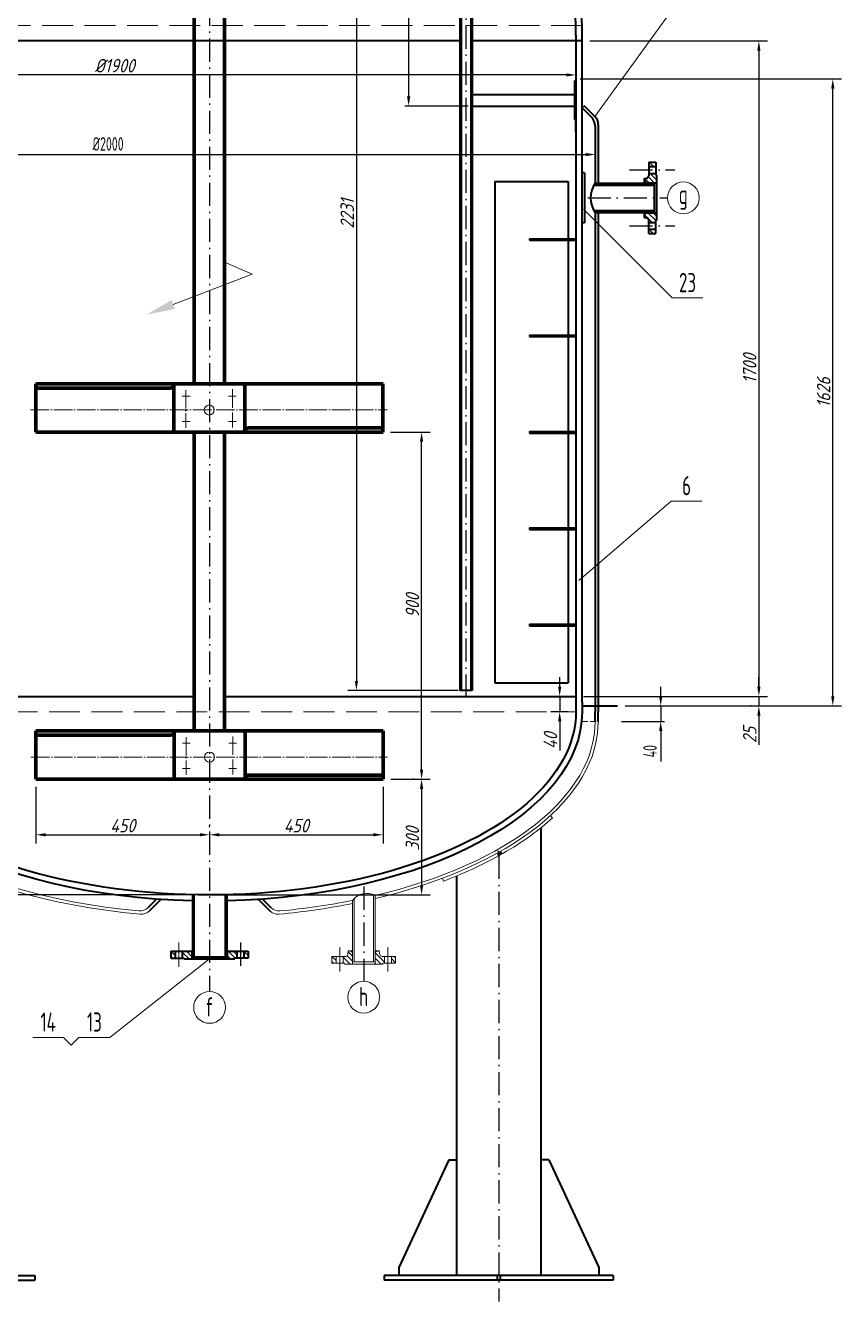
# Model space of a CAD drawing. Header units: millimetres. Extents: x -2933 to 3007, y -4590 to 3820.
# Drawn here: x -1399 to 717, y -1638 to 1671 of the extents above; entities that cross this region are included whole.
import ezdxf
from ezdxf.enums import TextEntityAlignment as Align

# ---------------------------------------------------------------- set-up
doc = ezdxf.new("R2010")
doc.units = ezdxf.units.MM
for name, pattern in [('ACAD_ISO02W100', [11, 8, -3]), ('ACAD_ISO04W100', [30, 24, -3, 0, -3]), ('ACAD_ISO10W100', [18.7, 12, -3, 0.7, -3])]:
    doc.linetypes.add(name, pattern=pattern)
for name, color, linetype, lineweight in [('中粗线', 3, 'Continuous', 35), ('标注', 7, 'Continuous', 18), ('粗实线', 4, 'Continuous', 70), ('细实线', 7, 'Continuous', 18), ('虚线', 2, 'ACAD_ISO02W100', 18)]:
    doc.layers.add(name, color=color, linetype=linetype, lineweight=lineweight)
doc.layers.add('点划线', color=1, linetype='ACAD_ISO04W100')
doc.styles.add('GB', font='gbeitc.shx', dxfattribs={"bigfont": 'gbcbig.shx'})
doc.styles.add('HGCAD', font='gbenor.shx', dxfattribs={"width": 0.75, "bigfont": 'gbcbig.shx'})
doc.dimstyles.new('GB$0', dxfattribs={"dimscale": 10, "dimtxt": 3.5, "dimasz": 2.5, "dimexe": 2.25, "dimexo": 2, "dimtad": 1, "dimdec": 0, "dimtxsty": 'GB', "dimcen": 2.5, "dimadec": 0, "dimazin": 0, "dimtfac": 1, "dimtdec": 0, "dimtmove": 0, "dimatfit": 3, "dimfxl": 0, "dimarcsym": 0})

# ---------------------------------------------------------------- blocks, each defined once
blk = doc.blocks.new('*D32')
at = {"layer": 'Defpoints', "color": 0, "ltscale": 10}
for p in [(-1871.4, 1543.2), (-1871.4, 1516.4), (28.6, 1516.4)]:
    blk.add_point(p, dxfattribs=at)
at = {"layer": '标注', "color": 0, "lineweight": -2, "ltscale": 10}
for p, q in [((-1871.4, 1536.4), (-1871.4, 1565.7)), ((28.6, 1536.4), (28.6, 1565.7)), ((3.6, 1543.2), (-1846.4, 1543.2))]:
    blk.add_line(p, q, dxfattribs=at)
at = {"layer": '标注', "color": 0, "ltscale": 10}
for points in [[(-1846.4, 1547.4), (-1846.4, 1539.1), (-1871.4, 1543.2)], [(3.6, 1547.4), (3.6, 1539.1), (28.6, 1543.2)]]:
    blk.add_solid(points, dxfattribs=at)
at = {"layer": '标注', "color": 0, "ltscale": 10, "insert": (-1167.3, 1567), "char_height": 35, "attachment_point": 5, "style": 'GB'}
blk.add_mtext('%%C1900', dxfattribs=at)
blk = doc.blocks.new('*D35')
at = {"layer": 'Defpoints', "color": 0, "ltscale": 10}
for p in [(19.4, 1532.9), (694.9, 1532.9), (136.6, -93.6)]:
    blk.add_point(p, dxfattribs=at)
at = {"layer": '标注', "color": 0, "lineweight": -2, "ltscale": 10}
for p, q in [((39.4, 1532.9), (717.4, 1532.9)), ((694.9, -68.6), (694.9, 1507.9)), ((156.6, -93.6), (717.4, -93.6))]:
    blk.add_line(p, q, dxfattribs=at)
at = {"layer": '标注', "color": 0, "ltscale": 10}
for points in [[(690.7, 1507.9), (699, 1507.9), (694.9, 1532.9)], [(690.7, -68.6), (699, -68.6), (694.9, -93.6)]]:
    blk.add_solid(points, dxfattribs=at)
at = {"layer": '标注', "color": 0, "ltscale": 10, "insert": (671.1, 719.6), "char_height": 35, "attachment_point": 5, "rotation": 90, "style": 'GB'}
blk.add_mtext('1626', dxfattribs=at)
blk = doc.blocks.new('*D49')
at = {"layer": 'Defpoints', "color": 0, "ltscale": 10}
for p in [(-2277.1, -583.6), (-921.4, -583.6), (-1968.4, -1582.5)]:
    blk.add_point(p, dxfattribs=at)
at = {"layer": '标注', "color": 0, "lineweight": -2, "ltscale": 10}
for p, q in [((-941.4, -583.6), (-2299.6, -583.6)), ((-2277.1, -1557.5), (-2277.1, -608.6)), ((-1988.4, -1582.5), (-2299.6, -1582.5))]:
    blk.add_line(p, q, dxfattribs=at)
at = {"layer": '标注', "color": 0, "ltscale": 10}
for points in [[(-2281.3, -608.6), (-2273, -608.6), (-2277.1, -583.6)], [(-2281.3, -1557.5), (-2273, -1557.5), (-2277.1, -1582.5)]]:
    blk.add_solid(points, dxfattribs=at)
at = {"layer": '标注', "color": 0, "ltscale": 10, "insert": (-2300.9, -1083.1), "char_height": 35, "attachment_point": 5, "rotation": 90, "style": 'GB'}
blk.add_mtext('1100', dxfattribs=at)
blk = doc.blocks.new('*D50')
at = {"layer": 'Defpoints', "color": 0, "ltscale": 10}
for p in [(-2277.1, 2196.9), (-921.4, 2196.9), (-2277.1, -583.6)]:
    blk.add_point(p, dxfattribs=at)
at = {"layer": '标注', "color": 0, "lineweight": -2, "ltscale": 10}
for p, q in [((-941.4, 2196.9), (-2299.6, 2196.9)), ((-2277.1, -558.6), (-2277.1, 2171.9)), ((-2297.1, -583.6), (-2299.6, -583.6))]:
    blk.add_line(p, q, dxfattribs=at)
at = {"layer": '标注', "color": 0, "ltscale": 10}
for points in [[(-2281.3, 2171.9), (-2273, 2171.9), (-2277.1, 2196.9)], [(-2281.3, -558.6), (-2273, -558.6), (-2277.1, -583.6)]]:
    blk.add_solid(points, dxfattribs=at)
at = {"layer": '标注', "color": 0, "ltscale": 10, "insert": (-2300.9, 806.6), "char_height": 35, "attachment_point": 5, "rotation": 90, "style": 'GB'}
blk.add_mtext('2781', dxfattribs=at)
blk = doc.blocks.new('*D51')
at = {"layer": 'Defpoints', "color": 0, "ltscale": 10}
for p in [(-921.4, 3502.4), (-2477, -1582.5), (-2112.8, -1582.5)]:
    blk.add_point(p, dxfattribs=at)
at = {"layer": '标注', "color": 0, "lineweight": -2, "ltscale": 10}
for p, q in [((-941.4, 3502.4), (-2499.5, 3502.4)), ((-2477, 3477.4), (-2477, -1557.5)), ((-2132.8, -1582.5), (-2499.5, -1582.5))]:
    blk.add_line(p, q, dxfattribs=at)
at = {"layer": '标注', "color": 0, "ltscale": 10}
for points in [[(-2481.2, 3477.4), (-2472.9, 3477.4), (-2477, 3502.4)], [(-2481.2, -1557.5), (-2472.9, -1557.5), (-2477, -1582.5)]]:
    blk.add_solid(points, dxfattribs=at)
at = {"layer": '标注', "color": 0, "ltscale": 10, "insert": (-2500.8, 959.9), "char_height": 35, "attachment_point": 5, "rotation": 90, "style": 'GB'}
blk.add_mtext('5085', dxfattribs=at)
blk = doc.blocks.new('*D127')
at = {"layer": 'Defpoints', "color": 0, "ltscale": 10}
for p in [(44.6, 1631.4), (28.6, -68.6), (503.2, -68.6)]:
    blk.add_point(p, dxfattribs=at)
at = {"layer": '标注', "color": 0, "lineweight": -2, "ltscale": 10}
for p, q in [((64.6, 1631.4), (525.7, 1631.4)), ((503.2, 1606.4), (503.2, -43.6)), ((48.6, -68.6), (525.7, -68.6))]:
    blk.add_line(p, q, dxfattribs=at)
at = {"layer": '标注', "color": 0, "ltscale": 10}
for points in [[(499.1, 1606.4), (507.4, 1606.4), (503.2, 1631.4)], [(499.1, -43.6), (507.4, -43.6), (503.2, -68.6)]]:
    blk.add_solid(points, dxfattribs=at)
at = {"layer": '标注', "color": 0, "ltscale": 10, "insert": (479.5, 781.4), "char_height": 35, "attachment_point": 5, "rotation": 90, "style": 'GB'}
blk.add_mtext('1700', dxfattribs=at)
blk = doc.blocks.new('*D128')
at = {"layer": 'Defpoints', "color": 0, "ltscale": 10}
for p in [(28.6, -68.6), (-13.4, -108.6), (28.6, -108.6)]:
    blk.add_point(p, dxfattribs=at)
at = {"layer": '标注', "color": 0, "lineweight": -2, "ltscale": 10}
for p, q in [((-13.4, -43.6), (-13.4, -18.6)), ((8.6, -68.6), (-35.9, -68.6)), ((-13.4, -68.6), (-13.4, -108.6)), ((8.6, -108.6), (-35.9, -108.6)), ((-13.4, -133.6), (-13.4, -209.1))]:
    blk.add_line(p, q, dxfattribs=at)
at = {"layer": '标注', "color": 0, "ltscale": 10}
for points in [[(-17.6, -43.6), (-9.2, -43.6), (-13.4, -68.6)], [(-17.6, -133.6), (-9.2, -133.6), (-13.4, -108.6)]]:
    blk.add_solid(points, dxfattribs=at)
at = {"layer": '标注', "color": 0, "ltscale": 10, "insert": (-37.2, -183.8), "char_height": 35, "attachment_point": 5, "rotation": 90, "style": 'GB'}
blk.add_mtext('40', dxfattribs=at)
blk = doc.blocks.new('*D129')
at = {"layer": 'Defpoints', "color": 0, "ltscale": 10}
for p in [(503.2, -68.6), (503.2, -93.6), (503.2, -93.6)]:
    blk.add_point(p, dxfattribs=at)
at = {"layer": '标注', "color": 0, "lineweight": -2, "ltscale": 10}
for p, q in [((503.2, -43.6), (503.2, -18.6)), ((483.2, -93.6), (480.7, -93.6)), ((503.2, -68.6), (503.2, -93.6)), ((523.2, -68.6), (525.7, -68.6)), ((503.2, -118.6), (503.2, -194.1))]:
    blk.add_line(p, q, dxfattribs=at)
at = {"layer": '标注', "color": 0, "ltscale": 10}
for points in [[(499.1, -43.6), (507.4, -43.6), (503.2, -68.6)], [(499.1, -118.6), (507.4, -118.6), (503.2, -93.6)]]:
    blk.add_solid(points, dxfattribs=at)
at = {"layer": '标注', "color": 0, "ltscale": 10, "insert": (479.5, -168.8), "char_height": 35, "attachment_point": 5, "rotation": 90, "style": 'GB'}
blk.add_mtext('25', dxfattribs=at)
blk = doc.blocks.new('*D130')
at = {"layer": 'Defpoints', "color": 0, "ltscale": 10}
for p in [(-471.5, -283.6), (-921.4, -583.6), (-371.5, -583.6)]:
    blk.add_point(p, dxfattribs=at)
at = {"layer": '标注', "color": 0, "lineweight": -2, "ltscale": 10}
for p, q in [((-451.5, -283.6), (-349, -283.6)), ((-371.5, -308.6), (-371.5, -558.6)), ((-901.4, -583.6), (-349, -583.6))]:
    blk.add_line(p, q, dxfattribs=at)
at = {"layer": '标注', "color": 0, "ltscale": 10}
for points in [[(-375.6, -308.6), (-367.3, -308.6), (-371.5, -283.6)], [(-375.6, -558.6), (-367.3, -558.6), (-371.5, -583.6)]]:
    blk.add_solid(points, dxfattribs=at)
at = {"layer": '标注', "color": 0, "ltscale": 10, "insert": (-395.2, -438.2), "char_height": 35, "attachment_point": 5, "rotation": 90, "style": 'GB'}
blk.add_mtext('300', dxfattribs=at)
blk = doc.blocks.new('*D131')
at = {"layer": 'Defpoints', "color": 0, "ltscale": 10}
for p in [(-472.2, 616.7), (-371.5, 616.7), (-371.5, -283.6)]:
    blk.add_point(p, dxfattribs=at)
at = {"layer": '标注', "color": 0, "lineweight": -2, "ltscale": 10}
for p, q in [((-452.2, 616.7), (-349, 616.7)), ((-371.5, -258.6), (-371.5, 591.7)), ((-391.5, -283.6), (-394, -283.6))]:
    blk.add_line(p, q, dxfattribs=at)
at = {"layer": '标注', "color": 0, "ltscale": 10}
for points in [[(-375.6, 591.7), (-367.3, 591.7), (-371.5, 616.7)], [(-375.6, -258.6), (-367.3, -258.6), (-371.5, -283.6)]]:
    blk.add_solid(points, dxfattribs=at)
at = {"layer": '标注', "color": 0, "ltscale": 10, "insert": (-395.2, 166.5), "char_height": 35, "attachment_point": 5, "rotation": 90, "style": 'GB'}
blk.add_mtext('900', dxfattribs=at)
blk = doc.blocks.new('*D132')
at = {"layer": 'Defpoints', "color": 0, "ltscale": 10}
for p in [(-1371.5, -283.6), (-921.4, -427.6), (-921.4, -427.6)]:
    blk.add_point(p, dxfattribs=at)
at = {"layer": '标注', "color": 0, "lineweight": -2, "ltscale": 10}
for p, q in [((-1371.5, -303.6), (-1371.5, -450.1)), ((-1346.5, -427.6), (-946.4, -427.6)), ((-921.4, -407.6), (-921.4, -405.1))]:
    blk.add_line(p, q, dxfattribs=at)
at = {"layer": '标注', "color": 0, "ltscale": 10}
for points in [[(-1346.5, -423.5), (-1346.5, -431.8), (-1371.5, -427.6)], [(-946.4, -423.5), (-946.4, -431.8), (-921.4, -427.6)]]:
    blk.add_solid(points, dxfattribs=at)
at = {"layer": '标注', "color": 0, "ltscale": 10, "insert": (-1146.4, -403.9), "char_height": 35, "attachment_point": 5, "style": 'GB'}
blk.add_mtext('450', dxfattribs=at)
blk = doc.blocks.new('*D133')
at = {"layer": 'Defpoints', "color": 0, "ltscale": 10}
for p in [(-471.5, -283.6), (-921.4, -427.6), (-471.5, -427.6)]:
    blk.add_point(p, dxfattribs=at)
at = {"layer": '标注', "color": 0, "lineweight": -2, "ltscale": 10}
for p, q in [((-471.5, -303.6), (-471.5, -450.1)), ((-921.4, -407.6), (-921.4, -405.1)), ((-896.4, -427.6), (-496.5, -427.6))]:
    blk.add_line(p, q, dxfattribs=at)
at = {"layer": '标注', "color": 0, "ltscale": 10}
for points in [[(-896.4, -423.5), (-896.4, -431.8), (-921.4, -427.6)], [(-496.5, -423.5), (-496.5, -431.8), (-471.5, -427.6)]]:
    blk.add_solid(points, dxfattribs=at)
at = {"layer": '标注', "color": 0, "ltscale": 10, "insert": (-696.4, -403.9), "char_height": 35, "attachment_point": 5, "style": 'GB'}
blk.add_mtext('450', dxfattribs=at)
blk = doc.blocks.new('*D137')
at = {"layer": 'Defpoints', "color": 0, "ltscale": 10}
for p in [(-256.4, 2177.5), (-540.5, -53.6), (-256.4, -53.6)]:
    blk.add_point(p, dxfattribs=at)
at = {"layer": '标注', "color": 0, "lineweight": -2, "ltscale": 10}
for p, q in [((-276.4, 2177.5), (-563, 2177.5)), ((-540.5, 2152.5), (-540.5, -28.6)), ((-276.4, -53.6), (-563, -53.6))]:
    blk.add_line(p, q, dxfattribs=at)
at = {"layer": '标注', "color": 0, "ltscale": 10}
for points in [[(-544.6, 2152.5), (-536.3, 2152.5), (-540.5, 2177.5)], [(-544.6, -28.6), (-536.3, -28.6), (-540.5, -53.6)]]:
    blk.add_solid(points, dxfattribs=at)
at = {"layer": '标注', "color": 0, "ltscale": 10, "insert": (-564.2, 1183.1), "char_height": 35, "attachment_point": 5, "rotation": 90, "style": 'GB'}
blk.add_mtext('2231', dxfattribs=at)
blk = doc.blocks.new('*D140')
at = {"layer": 'Defpoints', "color": 0, "ltscale": 10}
for p in [(-375.6, 2177.5), (-405.1, 1462.5), (-240.4, 1462.5)]:
    blk.add_point(p, dxfattribs=at)
at = {"layer": '标注', "color": 0, "lineweight": -2, "ltscale": 10}
for p, q in [((-385.6, 2177.5), (-415.1, 2177.5)), ((-405.1, 2152.5), (-405.1, 1487.5)), ((-250.4, 1462.5), (-415.1, 1462.5))]:
    blk.add_line(p, q, dxfattribs=at)
at = {"layer": '标注', "color": 0, "ltscale": 10}
for points in [[(-409.3, 2152.5), (-400.9, 2152.5), (-405.1, 2177.5)], [(-409.3, 1487.5), (-400.9, 1487.5), (-405.1, 1462.5)]]:
    blk.add_solid(points, dxfattribs=at)
at = {"layer": '标注', "color": 0, "ltscale": 10, "insert": (-432.6, 1820), "char_height": 35, "attachment_point": 5, "rotation": 90, "style": 'HGCAD'}
blk.add_mtext('715', dxfattribs=at)
blk = doc.blocks.new('*D145')
at = {"layer": 'Defpoints', "color": 0, "ltscale": 10}
for p in [(232.2, -93.6), (136.6, -133.6), (248.6, -133.6)]:
    blk.add_point(p, dxfattribs=at)
at = {"layer": '标注', "color": 0, "lineweight": -2, "ltscale": 10}
for p, q in [((248.6, -68.6), (248.6, -43.6)), ((242.2, -93.6), (258.6, -93.6)), ((248.6, -93.6), (248.6, -133.6)), ((146.6, -133.6), (258.6, -133.6)), ((248.6, -158.6), (248.6, -238))]:
    blk.add_line(p, q, dxfattribs=at)
at = {"layer": '标注', "color": 0, "ltscale": 10}
for points in [[(244.5, -68.6), (252.8, -68.6), (248.6, -93.6)], [(244.5, -158.6), (252.8, -158.6), (248.6, -133.6)]]:
    blk.add_solid(points, dxfattribs=at)
at = {"layer": '标注', "color": 0, "ltscale": 10, "insert": (221.1, -210.8), "char_height": 35, "attachment_point": 5, "rotation": 90, "style": 'HGCAD'}
blk.add_mtext('40', dxfattribs=at)
blk = doc.blocks.new('*D203')
at = {"layer": 'Defpoints', "color": 0, "ltscale": 10}
for p in [(-1921.4, 1336.8), (78.6, 1336.8), (78.6, 1336.8)]:
    blk.add_point(p, dxfattribs=at)
at = {"layer": '标注', "color": 0, "lineweight": -2, "ltscale": 10}
blk.add_line((-1896.4, 1336.8), (53.6, 1336.8), dxfattribs=at)
at = {"layer": '标注', "color": 0, "ltscale": 10}
for points in [[(-1896.4, 1340.9), (-1896.4, 1332.6), (-1921.4, 1336.8)], [(53.6, 1340.9), (53.6, 1332.6), (78.6, 1336.8)]]:
    blk.add_solid(points, dxfattribs=at)
at = {"layer": '标注', "color": 0, "ltscale": 10, "insert": (-1184.4, 1364.3), "char_height": 35, "attachment_point": 5, "style": 'HGCAD'}
blk.add_mtext('%%C2000', dxfattribs=at)

msp = doc.modelspace()

# ---------------------------------------------------------------- hatches: boundary and pattern name
at = {"layer": '细实线', "linetype": 'Continuous'}
h = msp.add_hatch(dxfattribs=at)
h.set_pattern_fill('ANSI31', color=0, scale=3, angle=90, style=0)
h.paths.add_polyline_path([(217.5735, 1316.8051), (235.5735, 1316.8051), (235.5735, 1305.8051), (217.5735, 1305.8051)])
h.paths.add_polyline_path([(217.5735, 1131.8051), (235.5735, 1131.8051), (235.5735, 1142.8051), (217.5735, 1142.8051)])
edge = h.paths.add_edge_path()
edge.add_arc((211.5735, 1281.6134), 6, 277.0000248, 360, ccw=False)
edge.add_line((212.3047, 1275.6581), (205.5735, 1274.8316))
edge.add_line((205.5735, 1274.8316), (205.5735, 1269.3051))
edge.add_line((205.5735, 1269.3051), (210.6081, 1263.3051))
edge.add_line((210.6081, 1263.3051), (237.5735, 1263.3051))
edge.add_line((237.5735, 1263.3051), (237.5735, 1283.3051))
edge.add_line((237.5735, 1283.3051), (235.5735, 1283.3051))
edge.add_line((235.5735, 1283.3051), (235.5735, 1287.8051))
edge.add_line((235.5735, 1287.8051), (217.5735, 1287.8051))
edge.add_line((217.5735, 1287.8051), (217.5735, 1281.6134))
edge = h.paths.add_edge_path()
edge.add_arc((211.5735, 1166.9967), 6, 360, 442.9999752)
edge.add_line((212.3047, 1172.952), (205.5735, 1173.7785))
edge.add_line((205.5735, 1173.7785), (205.5735, 1179.3051))
edge.add_line((205.5735, 1179.3051), (210.6081, 1185.3051))
edge.add_line((210.6081, 1185.3051), (237.5735, 1185.3051))
edge.add_line((237.5735, 1185.3051), (237.5735, 1165.3051))
edge.add_line((237.5735, 1165.3051), (235.5735, 1165.3051))
edge.add_line((235.5735, 1165.3051), (235.5735, 1160.8051))
edge.add_line((235.5735, 1160.8051), (217.5735, 1160.8051))
edge.add_line((217.5735, 1160.8051), (217.5735, 1166.9967))
h = msp.add_hatch(dxfattribs=at)
h.set_pattern_fill('ANSI31', color=0, scale=3, angle=90, style=0)
h.paths.add_polyline_path([(-550.8736, -733.1801), (-555.8736, -728.9846), (-561.6546, -728.9846), (-562.8345, -738.5939, -0.378865985), (-567.7972, -742.9846), (-574.8736, -742.9846), (-574.8736, -760.9846), (-570.8736, -760.9846), (-570.8736, -762.9846), (-550.8736, -762.9846)])
h.paths.add_polyline_path([(-592.8736, -742.9846), (-603.8736, -742.9846), (-603.8736, -760.9846), (-592.8736, -760.9846)])
h.paths.add_polyline_path([(-467.8736, -742.9846), (-474.95, -742.9846, -0.378865985), (-479.9127, -738.5939), (-481.0926, -728.9846), (-486.8736, -728.9846), (-491.8736, -733.1801), (-491.8736, -762.9846), (-471.8736, -762.9846), (-471.8736, -760.9846), (-467.8736, -760.9846)])
h.paths.add_polyline_path([(-438.8736, -742.9846), (-449.8736, -742.9846), (-449.8736, -760.9846), (-438.8736, -760.9846)])
h.paths.add_polyline_path([(-1021.3736, -729.6356), (-1021.3736, -747.6356), (-1010.3736, -747.6356), (-1010.3736, -729.6356)])
h.paths.add_polyline_path([(-821.3736, -729.6356), (-821.3736, -747.6356), (-832.3736, -747.6356), (-832.3736, -729.6356)])
h.paths.add_polyline_path([(-966.8736, -729.6356), (-966.8736, -749.6356), (-987.3736, -749.6356), (-987.3736, -747.6356), (-992.3736, -747.6356), (-992.3736, -729.6356)])
h.paths.add_polyline_path([(-875.8736, -729.6356), (-875.8736, -749.6356), (-855.3736, -749.6356), (-855.3736, -747.6356), (-850.3736, -747.6356), (-850.3736, -729.6356)])

# ---------------------------------------------------------------- linework, layer by layer
at = {"layer": '中粗线', "color": 0}
for p, q in [((-272.3736, 2172.4994), (-272.3736, -53.6356)), ((-268.8736, 2172.4994), (-268.8736, -53.6356)), ((-243.8736, 2172.4994), (-243.8736, -53.6356)), ((-240.3736, 2172.4994), (-240.3736, -53.6356)), ((28.6264, 1646.3644), (28.6264, 1671.3644)), ((44.6264, 1646.3644), (44.6264, 1671.3644)), ((-272.3736, 1631.3644), (-1887.3736, 1631.3644)), ((44.6264, 1631.3644), (-240.3736, 1631.3644)), ((28.6264, 1646.3644), (28.6264, -83.6356)), ((44.6264, -83.6356), (44.6264, 1646.3644)), ((24.6264, 1527.4994), (24.6264, 1427.4994)), ((24.6264, 1527.4994), (28.6264, 1527.4994)), ((-240.3736, 1492.4994), (24.6264, 1492.4994)), ((-240.3736, 1462.4994), (24.6264, 1462.4994)), ((69.8396, 1432.4135), (44.6264, 1457.6267)), ((77.8396, 1435.7273), (50.2833, 1463.2836)), ((24.6264, 1427.4994), (28.6264, 1427.4994)), ((28.6264, 1396.3644), (28.6264, 1421.3644)), ((44.6264, 1396.3644), (44.6264, 1421.3644)), ((78.6264, 1411.2003), (78.6264, 1262.3644)), ((78.6264, 1411.2003), (78.6264, 1262.3644)), ((86.6264, 1414.514), (86.6264, 1262.3644)), ((86.6264, 1414.514), (86.6264, 1262.3644)), ((217.5735, 1316.8051), (235.5735, 1316.8051)), ((217.5735, 1316.8051), (217.5735, 1281.6134)), ((217.5735, 1305.8051), (235.5735, 1305.8051)), ((235.5735, 1316.8051), (235.5735, 1283.3051)), ((-181.3736, 1266.3644), (8.6264, 1266.3644)), ((-181.3736, 1266.3644), (-181.3736, -33.6356)), ((8.6264, 1266.3644), (8.6264, 1118.3644)), ((50.6264, 1289.3644), (44.6264, 1289.3644)), ((50.6264, 1289.3644), (50.6264, 1159.3644)), ((78.6264, 1262.3644), (231.5735, 1262.3644)), ((205.5735, 1274.8316), (212.3047, 1275.6581)), ((205.5735, 1274.8316), (205.5735, 1262.3644)), ((210.6081, 1263.3051), (205.5735, 1269.3051)), ((210.6081, 1263.3051), (210.6081, 1262.3644)), ((210.6081, 1263.3051), (237.5735, 1263.3051)), ((217.5735, 1287.8051), (235.5735, 1287.8051)), ((231.5735, 1262.3644), (231.5735, 1186.3644)), ((235.5735, 1283.3051), (237.5735, 1283.3051)), ((237.5735, 1283.3051), (237.5735, 1165.3051)), ((237.5735, 1283.3051), (237.5735, 1165.3051)), ((237.5735, 1262.3676), (237.5735, 1186.3676)), ((75.5227, 1257.3644), (231.5735, 1257.3644)), ((50.6264, 1159.3644), (44.6264, 1159.3644)), ((75.5227, 1191.3644), (231.5735, 1191.3644)), ((78.6264, 1186.3644), (231.5735, 1186.3644)), ((78.6264, 1186.3644), (78.6264, -108.6356)), ((86.6264, 1186.3644), (86.6264, -108.6356)), ((205.5735, 1186.3644), (205.5735, 1173.7785)), ((210.6081, 1185.3051), (205.5735, 1179.3051)), ((205.5735, 1173.7785), (212.3047, 1172.952)), ((210.6081, 1186.3644), (210.6081, 1185.3051)), ((210.6081, 1185.3051), (237.5735, 1185.3051)), ((217.5735, 1131.8051), (217.5735, 1166.9967)), ((217.5735, 1160.8051), (235.5735, 1160.8051)), ((237.5735, 1165.3051), (235.5735, 1165.3051)), ((235.5735, 1131.8051), (235.5735, 1165.3051)), ((217.5735, 1142.8051), (235.5735, 1142.8051)), ((217.5735, 1131.8051), (235.5735, 1131.8051)), ((-91.3736, 1118.3644), (28.6264, 1118.3644)), ((-91.3736, 1118.3644), (-91.3736, 1114.3644)), ((-91.3736, 1114.3644), (28.6264, 1114.3644)), ((8.6264, 1114.3644), (8.6264, 868.3644)), ((-91.3736, 868.3644), (28.6264, 868.3644)), ((-91.3736, 868.3644), (-91.3736, 864.3644)), ((-91.3736, 864.3644), (28.6264, 864.3644)), ((8.6264, 864.3644), (8.6264, 618.3644)), ((-91.3736, 618.3644), (28.6264, 618.3644)), ((-91.3736, 618.3644), (-91.3736, 614.3644)), ((-91.3736, 614.3644), (28.6264, 614.3644)), ((8.6264, 614.3644), (8.6264, 368.3644)), ((-91.3736, 368.3644), (28.6264, 368.3644)), ((-91.3736, 368.3644), (-91.3736, 364.3644)), ((-91.3736, 364.3644), (28.6264, 364.3644)), ((8.6264, 364.3644), (8.6264, 118.3644)), ((-91.3736, 118.3644), (28.6264, 118.3644)), ((-91.3736, 118.3644), (-91.3736, 114.3644)), ((-91.3736, 114.3644), (28.6264, 114.3644)), ((8.6264, 114.3644), (8.6264, -33.6356)), ((-240.3736, -53.6356), (-272.3736, -53.6356)), ((-181.3736, -33.6356), (8.6264, -33.6356)), ((-1887.3736, -68.6356), (-961.3499, -68.6356)), ((-882.9316, -68.6356), (28.6264, -68.6356)), ((28.6264, -83.6356), (28.6264, -108.6356)), ((43.3734, -93.6356), (136.6264, -93.6356)), ((44.6264, -83.6356), (44.6264, -108.6356)), ((78.6264, -133.6356), (78.6264, -108.6356)), ((86.6264, -133.6356), (86.6264, -108.6356)), ((-61.8736, -409.3473), (-61.8736, -1570.4704)), ((-174.9422, -474.8507), (-171.3282, -481.9886)), ((-167.8049, -471.237), (-164.1909, -478.3749)), ((-280.8736, -534.553), (-280.8736, -1570.4704)), ((-1058.6591, -594.6518), (-1080.5279, -616.5206)), ((-1048.0866, -595.3931), (-1077.4957, -624.8022)), ((-965.8736, -583.1142), (-965.8736, -744.6356)), ((-961.8736, -583.2037), (-961.8736, -744.6356)), ((-880.8736, -583.2037), (-880.8736, -744.6356)), ((-876.8736, -583.1142), (-876.8736, -744.6356)), ((-794.6605, -595.3931), (-765.2514, -624.8022)), ((-784.0881, -594.6518), (-762.2193, -616.5206)), ((-1021.3736, -729.6356), (-1021.3736, -747.6356)), ((-1021.3736, -729.6356), (-965.8736, -729.6356)), ((-1021.3736, -747.6356), (-987.3736, -747.6356)), ((-1010.3736, -729.6356), (-1010.3736, -747.6356)), ((-992.3736, -729.6356), (-992.3736, -747.6356)), ((-987.3736, -747.6356), (-987.3736, -749.6356)), ((-987.3736, -749.6356), (-855.3736, -749.6356)), ((-966.8736, -729.6356), (-966.8736, -749.6356)), ((-965.8736, -744.6356), (-876.8736, -744.6356)), ((-876.8736, -729.6356), (-821.3736, -729.6356)), ((-875.8736, -729.6356), (-875.8736, -749.6356)), ((-855.3736, -749.6356), (-855.3736, -747.6356)), ((-821.3736, -747.6356), (-855.3736, -747.6356)), ((-850.3736, -729.6356), (-850.3736, -747.6356)), ((-832.3736, -729.6356), (-832.3736, -747.6356)), ((-821.3736, -729.6356), (-821.3736, -747.6356)), ((-300.8736, -1270.4704), (-430.8736, -1550.4704)), ((-300.8736, -1270.4704), (-280.8736, -1270.4704)), ((-41.8736, -1270.4704), (-61.8736, -1270.4704)), ((-41.8736, -1270.4704), (88.1264, -1550.4704)), ((-430.8736, -1550.4704), (-430.8736, -1570.4704)), ((88.1264, -1550.4704), (88.1264, -1570.4704)), ((-1968.3736, -1570.4704), (-1374.3736, -1570.4704)), ((-1968.3736, -1582.4704), (-1374.3736, -1582.4704)), ((-1374.3736, -1570.4704), (-1374.3736, -1582.4704)), ((-468.3736, -1570.4704), (-468.3736, -1582.4704)), ((125.6264, -1570.4704), (-468.3736, -1570.4704)), ((125.6264, -1582.4704), (-468.3736, -1582.4704)), ((-175.3736, -1570.4704), (-175.3736, -1582.4704)), ((-167.3736, -1570.4704), (-167.3736, -1582.4704)), ((125.6264, -1570.4704), (125.6264, -1582.4704))]:
    msp.add_line(p, q, dxfattribs=at)
for centre, radius, start, end in [((48.6264, 1411.2003), 30, 0, 45), ((56.6264, 1414.514), 30, 0, 45), ((134.2639, 1224.3644), 67.376, 145.6672013, 214.3327987), ((211.5735, 1281.6134), 6, 277.0000248, 0), ((211.5735, 1166.9967), 6, 0, 82.9999752)]:
    msp.add_arc(centre, radius, start, end, dxfattribs=at)
for major_axis, ratio, end_param in [((966, 0), 0.508281573, 0.78841697), ((950, 0), 0.5, 0.771533783)]:
    msp.add_ellipse((-921.3736, 1671.3644), major_axis=major_axis, ratio=ratio, start_param=0, end_param=end_param, dxfattribs=at)
at = {"layer": '中粗线', "color": 0, "extrusion": (0, 0, -1)}
for major_axis, ratio, start_param, end_param in [((966, 0), 0.508281573, 1.616878888, 3.141592654), ((950, 0), 0.5, 0, 3.141592654), ((966, 0), 0.508281573, 0, 1.524713766)]:
    msp.add_ellipse((-921.3736, -108.6356), major_axis=major_axis, ratio=ratio, start_param=start_param, end_param=end_param, dxfattribs=at)
at = {"layer": '标注', "color": 0, "ltscale": 10}
for p, q in [((77.8396, 1435.7273), (278.1691, 1711.8471)), ((278.1691, 964.6979), (358.1691, 964.6979)), ((36.2547, 232.0523), (275.6597, 437.8327)), ((275.6597, 437.8327), (355.6597, 437.8327)), ((-921.3736, -749.6356), (-1179.905, -953.3033)), ((-1299.905, -953.3033), (-1379.905, -953.3033)), ((-1279.905, -973.3033), (-1299.905, -953.3033)), ((-1259.905, -953.3033), (-1279.905, -973.3033)), ((-1179.905, -953.3033), (-1259.905, -953.3033))]:
    msp.add_line(p, q, dxfattribs=at)
at = {"layer": '标注', "ltscale": 10}
for p, q in [((44.6264, 1457.6267), (50.2833, 1463.2836)), ((48.1993, 1194.6677), (278.1691, 964.6979)), ((78.6264, -93.6356), (78.6264, -133.6356)), ((86.6264, -93.6356), (86.6264, -133.6356)), ((-32.3218, -383.9619), (-37.7324, -378.0691)), ((-317.2611, -540.2952), (-314.437, -547.7801)), ((-546.3736, -592.8288), (-546.3736, -756.9846)), ((-496.3736, -583.1833), (-496.3736, -756.9846)), ((-491.8736, -585.4006), (-491.8736, -756.9846)), ((-550.8736, -598.0518), (-550.8736, -756.9846)), ((-603.8736, -742.9846), (-603.8736, -760.9846)), ((-603.8736, -742.9846), (-567.7972, -742.9846)), ((-603.8736, -760.9846), (-570.8736, -760.9846)), ((-592.8736, -742.9846), (-592.8736, -760.9846)), ((-574.8736, -742.9846), (-574.8736, -760.9846)), ((-570.8736, -760.9846), (-570.8736, -762.9846)), ((-561.6546, -728.9846), (-562.8345, -738.5939)), ((-561.6546, -728.9846), (-550.8736, -728.9846)), ((-550.8736, -733.1801), (-555.8736, -728.9846)), ((-550.8736, -733.1801), (-550.8736, -762.9846)), ((-550.8736, -756.9846), (-491.8736, -756.9846)), ((-491.8736, -733.1801), (-486.8736, -728.9846)), ((-491.8736, -728.9846), (-481.0926, -728.9846)), ((-491.8736, -733.1801), (-491.8736, -762.9846)), ((-481.0926, -728.9846), (-479.9127, -738.5939)), ((-438.8736, -742.9846), (-474.95, -742.9846)), ((-471.8736, -762.9846), (-471.8736, -760.9846)), ((-438.8736, -760.9846), (-471.8736, -760.9846)), ((-467.8736, -742.9846), (-467.8736, -760.9846)), ((-449.8736, -742.9846), (-449.8736, -760.9846)), ((-438.8736, -742.9846), (-438.8736, -760.9846)), ((-570.8736, -762.9846), (-471.8736, -762.9846))]:
    msp.add_line(p, q, dxfattribs=at)
at = {"layer": '标注', "color": 0, "linetype": 'ACAD_ISO10W100', "ltscale": 10}
msp.add_line((-1001.3736, -707.306), (-1001.3736, -769.9652), dxfattribs=at)
at = {"layer": '标注', "color": 0, "ltscale": 10}
for centre in [(307.4168, 1224.3644), (-521.3736, -848.8446), (-921.3736, -875.5679)]:
    msp.add_circle(centre, 41.148, dxfattribs=at)
at = {"layer": '标注', "ltscale": 10}
for centre, radius, start, end in [((-514.2216, -625.0804), 45.5403, 60.6114251, 143.5935419), ((-567.7972, -737.9846), 5, 270, 352.9999752), ((-474.95, -737.9846), 5, 187.0000248, 270)]:
    msp.add_arc(centre, radius, start, end, dxfattribs=at)
at = {"layer": '标注'}
for centre, start, end in [((-1101.7411, -595.3074), 264.6782198, 315), ((-1098.7089, -603.589), 264.7719581, 315), ((-744.0382, -603.589), 225, 275.2280419), ((-741.0061, -595.3074), 225, 275.3217802)]:
    msp.add_arc(centre, 30, start, end, dxfattribs=at)
at = {"layer": '标注', "ltscale": 10}
for major_axis, ratio, end_param in [((-1008, 0), 0.503968254, 1.391192465), ((-1000, 0), 0.5, 1.386606683)]:
    msp.add_ellipse((-921.3736, -133.6356), major_axis=major_axis, ratio=ratio, start_param=0, end_param=end_param, dxfattribs=at)
at = {"layer": '标注', "ltscale": 10, "extrusion": (0, 0, -1)}
for major_axis, ratio, start_param, end_param in [((1000, 0), 0.5, 0, 1.126857292), ((1008, 0), 0.503968254, 0, 1.130628534), ((1008, 0), 0.503968254, 1.194412839, 1.391192465), ((1000, 0), 0.5, 1.191249054, 1.386606683)]:
    msp.add_ellipse((-921.3736, -133.6356), major_axis=major_axis, ratio=ratio, start_param=start_param, end_param=end_param, dxfattribs=at)
at = {"layer": '标注', "ltscale": 10}
msp.add_open_spline([(-32.3218, -383.9619), (-49.7225, -399.9385), (-68.7771, -415.4231), (-111.3633, -446.2557), (-135.1099, -461.5244), (-185.8219, -490.5853), (-212.7874, -504.3774), (-264.66, -528.0666), (-289.1104, -538.224), (-314.437, -547.7801)], degree=3, knots=[0.5019870223, 0.5019870223, 0.5019870223, 0.5019870223, 0.6080930853, 0.6080930853, 0.7213382278, 0.7213382278, 0.8345833704, 0.8345833704, 0.9281474077, 0.9281474077, 0.9281474077, 0.9281474077], dxfattribs=at)
at = {"layer": '点划线', "color": 0, "linetype": 'ACAD_ISO10W100', "ltscale": 5}
for p, q in [((-921.3736, 2291.963), (-921.3736, -834.4198)), ((-256.3736, 2232.0249), (-256.3736, -72.9118)), ((167.5735, 1296.8051), (285.5735, 1296.8051)), ((59.306, 1224.3644), (266.2687, 1224.3644)), ((167.5735, 1151.8051), (285.5735, 1151.8051)), ((-171.3736, -482.205), (-171.3736, -1638.1777)), ((-521.3736, -562.0049), (-521.3736, -807.6966)), ((-841.3736, -707.306), (-841.3736, -769.9652))]:
    msp.add_line(p, q, dxfattribs=at)
at = {"layer": '点划线', "color": 0, "lineweight": 18, "ltscale": 2}
for p, q in [((-991.935, 710.1238), (-972.0146, 710.1238)), ((-982.741, 725.8635), (-982.741, 628.2227)), ((-852.4031, 710.1238), (-872.3235, 710.1238)), ((-861.5971, 727.8612), (-861.5971, 628.8642)), ((-1385.2485, 674.1585), (-460.3562, 674.1585)), ((-991.935, 644.2947), (-972.0146, 644.2947)), ((-852.4031, 644.2947), (-872.3235, 644.2947)), ((-991.2492, -190.2221), (-971.3288, -190.2221)), ((-982.0552, -174.4824), (-982.0552, -272.1232)), ((-851.7173, -190.2221), (-871.6376, -190.2221)), ((-860.9113, -172.4847), (-860.9113, -271.4816)), ((-1384.5627, -226.1873), (-459.6703, -226.1873)), ((-991.2492, -256.0512), (-971.3288, -256.0512)), ((-851.7173, -256.0512), (-871.6376, -256.0512))]:
    msp.add_line(p, q, dxfattribs=at)
at = {"layer": '点划线', "color": 0, "linetype": 'ACAD_ISO10W100'}
msp.add_line((-173.584, -468.6781), (-165.4721, -484.6997), dxfattribs=at)
at = {"layer": '粗实线', "color": 0}
for p, q in [((-961.3499, 1815.5233), (-961.3499, 742.0562)), ((-882.9316, 1815.5233), (-882.9316, 742.0562)), ((-864.5832, 742.0562), (-1372.1699, 742.0562)), ((-1372.1699, 742.0562), (-1372.1699, 616.7103)), ((-1372.1699, 731.07), (-1023.8509, 731.07)), ((-1013.7788, 742.0562), (-1013.7788, 616.7103)), ((-1013.7788, 742.0562), (-1013.7788, 741.1421)), ((-471.4841, 742.0562), (-985.9873, 742.0562)), ((-979.7566, 742.0562), (-472.1699, 742.0562)), ((-829.9175, 617.6244), (-829.9175, 742.0562)), ((-472.1699, 742.0562), (-472.1699, 616.7103)), ((-1372.1699, 616.7103), (-857.6667, 616.7103)), ((-472.1699, 616.7103), (-986.6731, 616.7103)), ((-472.1699, 616.7103), (-986.6731, 616.7103)), ((-979.0708, 616.7103), (-471.4841, 616.7103)), ((-961.3499, 616.7103), (-961.3499, -158.2897)), ((-882.9316, 616.7103), (-882.9316, -158.2897)), ((-829.9175, 616.7103), (-829.9175, 617.6244)), ((-472.1699, 627.6965), (-819.8455, 627.6965)), ((-863.8974, -158.2897), (-1371.4841, -158.2897)), ((-1371.4841, -158.2897), (-1371.4841, -283.6356)), ((-1013.093, -158.2897), (-1013.093, -283.6356)), ((-1013.093, -158.2897), (-1013.093, -159.2038)), ((-979.0708, -158.2897), (-471.4841, -158.2897)), ((-829.2317, -282.7214), (-829.2317, -158.2897)), ((-471.4841, -158.2897), (-471.4841, -283.6356)), ((-1371.4841, -169.2759), (-1023.165, -169.2759)), ((-1371.4841, -283.6356), (-856.9809, -283.6356)), ((-471.4841, -283.6356), (-985.9873, -283.6356)), ((-829.2317, -283.6356), (-829.2317, -282.7214)), ((-471.4841, -272.6494), (-819.1596, -272.6494))]:
    msp.add_line(p, q, dxfattribs=at)
at = {"layer": '粗实线', "color": 0, "lineweight": 18, "ltscale": 2}
for centre in [(-922.1691, 674.1585), (-921.4832, -226.1873)]:
    msp.add_circle(centre, 13.0695, dxfattribs=at)
at = {"layer": '粗实线', "color": 0}
for centre, start, end in [((-1023.8509, 741.1421), 270, 0), ((-819.8455, 617.6244), 90, 180), ((-1023.165, -159.2038), 270, 0), ((-819.1596, -282.7214), 90, 180)]:
    msp.add_arc(centre, 10.072, start, end, dxfattribs=at)
at = {"layer": '细实线', "color": 0, "lineweight": 18, "ltscale": 2}
for p, q in [((-856.9897, 616.7103), (-986.6714, 616.7103)), ((-856.3038, -283.6356), (-985.9856, -283.6356))]:
    msp.add_line(p, q, dxfattribs=at)
at = {"layer": '细实线', "color": 0}
msp.add_lwpolyline([(-1015.3988, 947.8487), (-810.7073, 1026.2576), (-882.2458, 1057.3337)], dxfattribs=at)
msp.add_solid([(-1010.9792, 936.3109), (-1084.6258, 921.3307), (-1019.8185, 959.3865)], dxfattribs=at)
at = {"layer": '虚线', "color": 0, "ltscale": 10}
for p, q in [((44.6264, 1671.3644), (-1887.3736, 1671.3644)), ((-1887.3736, -108.6356), (28.6264, -108.6356))]:
    msp.add_line(p, q, dxfattribs=at)
at = {"layer": '虚线', "color": 0, "ltscale": 2}
msp.add_line((43.3734, -133.6356), (86.6264, -133.6356), dxfattribs=at)
at = {"layer": '虚线', "color": 1, "linetype": 'ACAD_ISO10W100', "ltscale": 10}
for p, q in [((-583.8736, -719.0079), (-583.8736, -781.9869)), ((-458.8736, -719.0079), (-458.8736, -781.9869))]:
    msp.add_line(p, q, dxfattribs=at)

# ---------------------------------------------------------------- texts
at = {"layer": '标注', "color": 0, "ltscale": 10, "style": 'HGCAD', "width": 0.75}
for s, p in [('g', (307.0653, 1225.8706)), ('23', (318.1691, 1004.6979)), ('6', (315.6597, 477.8327)), ('h', (-521.725, -847.3385)), ('f', (-921.725, -874.0617)), ('14', (-1339.905, -913.3033)), ('13', (-1219.905, -913.3033))]:
    msp.add_text(s, height=50, dxfattribs=at).set_placement(p, align=Align.MIDDLE)

# ---------------------------------------------------------------- dimensions: what is measured, and where the dimension line sits
at = {"layer": '标注', "color": 0, "ltscale": 10}
for base, p1, p2, picture, middle in [((-2477.0446, -1582.4704), (-921.3736, 3502.3661), (-2112.8299, -1582.4704), '*D51', (-2500.7946, 959.9478)), ((-2277.135, 2196.9161), (-2277.135, -583.6356), (-921.3736, 2196.9161), '*D50', (-2300.885, 806.6402)), ((503.2268, -68.6356), (44.6264, 1631.3644), (28.6264, -68.6356), '*D127', (479.4768, 781.3644)), ((694.8735, 1532.8639), (136.6264, -93.6356), (19.3893, 1532.8639), '*D35', (671.1235, 719.6142)), ((-371.4524, 616.7103), (-371.4524, -283.6356), (-472.1699, 616.7103), '*D131', (-395.2024, 166.5374)), ((-13.4149, -108.6356), (28.6264, -68.6356), (28.6264, -108.6356), '*D128', (-37.1649, -183.8439)), ((503.2268, -93.6356), (503.2268, -68.6356), (503.2268, -93.6356), '*D129', (479.4768, -168.8439))]:
    dim = msp.add_linear_dim(base=base, p1=p1, p2=p2, angle=90, dimstyle='GB$0', dxfattribs=at)
    dim.commit()
    dim.dimension.update_dxf_attribs({"geometry": picture, "text_midpoint": middle})
for base, p1, p2, picture, middle in [((-540.4676, -53.6356), (-256.3736, 2177.4994), (-256.3736, -53.6356), '*D137', (-540.4676, 1183.0806)), ((-371.4524, -583.6356), (-471.4841, -283.6356), (-921.3736, -583.6356), '*D130', (-371.4524, -438.1933))]:
    dim = msp.add_linear_dim(base=base, p1=p1, p2=p2, angle=90, dimstyle='GB$0', dxfattribs=at)
    dim.commit()
    dim.dimension.update_dxf_attribs({"geometry": picture, "text_midpoint": middle, "dimtype": 160})
dim = msp.add_linear_dim(base=(-405.0919, 1462.4994), p1=(-375.5589, 2177.4994), p2=(-240.3736, 1462.4994), angle=90, dimstyle='GB$0', override={"dimexe": 1, "dimexo": 1, "dimgap": 1, "dimdec": 1, "dimdsep": 46, "dimtxsty": 'HGCAD', "dimcen": 0, "dimadec": 1, "dimtdec": 2, "dimatfit": 1}, dxfattribs=at)
dim.commit()
dim.dimension.update_dxf_attribs({"geometry": '*D140', "text_midpoint": (-432.5919, 1819.9994)})
dim = msp.add_linear_dim(base=(-1871.3736, 1543.2461), p1=(28.6264, 1516.3656), p2=(-1871.3736, 1516.3656), text='%%C<>', dimstyle='GB$0', dxfattribs=at)
dim.commit()
dim.dimension.update_dxf_attribs({"geometry": '*D32', "text_midpoint": (-1167.2515, 1543.2461), "dimtype": 160})
at = {"layer": '标注', "ltscale": 10}
dim = msp.add_linear_dim(base=(78.6264, 1336.7824), p1=(-1921.3736, 1336.7824), p2=(78.6264, 1336.7824), text='%%C<>', dimstyle='GB$0', override={"dimexe": 1, "dimexo": 1, "dimgap": 1, "dimdec": 1, "dimdsep": 46, "dimtxsty": 'HGCAD', "dimcen": 0, "dimadec": 1, "dimtdec": 2, "dimatfit": 1}, dxfattribs=at)
dim.commit()
dim.dimension.update_dxf_attribs({"geometry": '*D203', "text_midpoint": (-1184.4279, 1336.7824), "dimtype": 160})
dim = msp.add_linear_dim(base=(248.6385, -133.6356), p1=(232.2085, -93.6356), p2=(136.6264, -133.6356), angle=90, dimstyle='GB$0', override={"dimexe": 1, "dimexo": 1, "dimgap": 1, "dimdec": 1, "dimdsep": 46, "dimtxsty": 'HGCAD', "dimcen": 0, "dimadec": 1, "dimtdec": 2, "dimatfit": 1}, dxfattribs=at)
dim.commit()
dim.dimension.update_dxf_attribs({"geometry": '*D145', "text_midpoint": (221.1385, -210.799)})
at = {"layer": '标注', "color": 0, "ltscale": 10}
for base, p1, p2, picture, middle in [((-921.3736, -427.6198), (-1371.4841, -283.6356), (-921.3736, -427.6198), '*D132', (-1146.4288, -403.8698)), ((-471.4841, -427.6198), (-921.3736, -427.6198), (-471.4841, -283.6356), '*D133', (-696.4288, -403.8698))]:
    dim = msp.add_linear_dim(base=base, p1=p1, p2=p2, dimstyle='GB$0', dxfattribs=at)
    dim.commit()
    dim.dimension.update_dxf_attribs({"geometry": picture, "text_midpoint": middle})
dim = msp.add_linear_dim(base=(-2277.135, -583.6356), p1=(-1968.3736, -1582.4704), p2=(-921.3736, -583.6356), angle=90, text='1100', dimstyle='GB$0', dxfattribs=at)
dim.commit()
dim.dimension.update_dxf_attribs({"geometry": '*D49', "text_midpoint": (-2300.885, -1083.053)})

doc.saveas('drawing.dxf')
